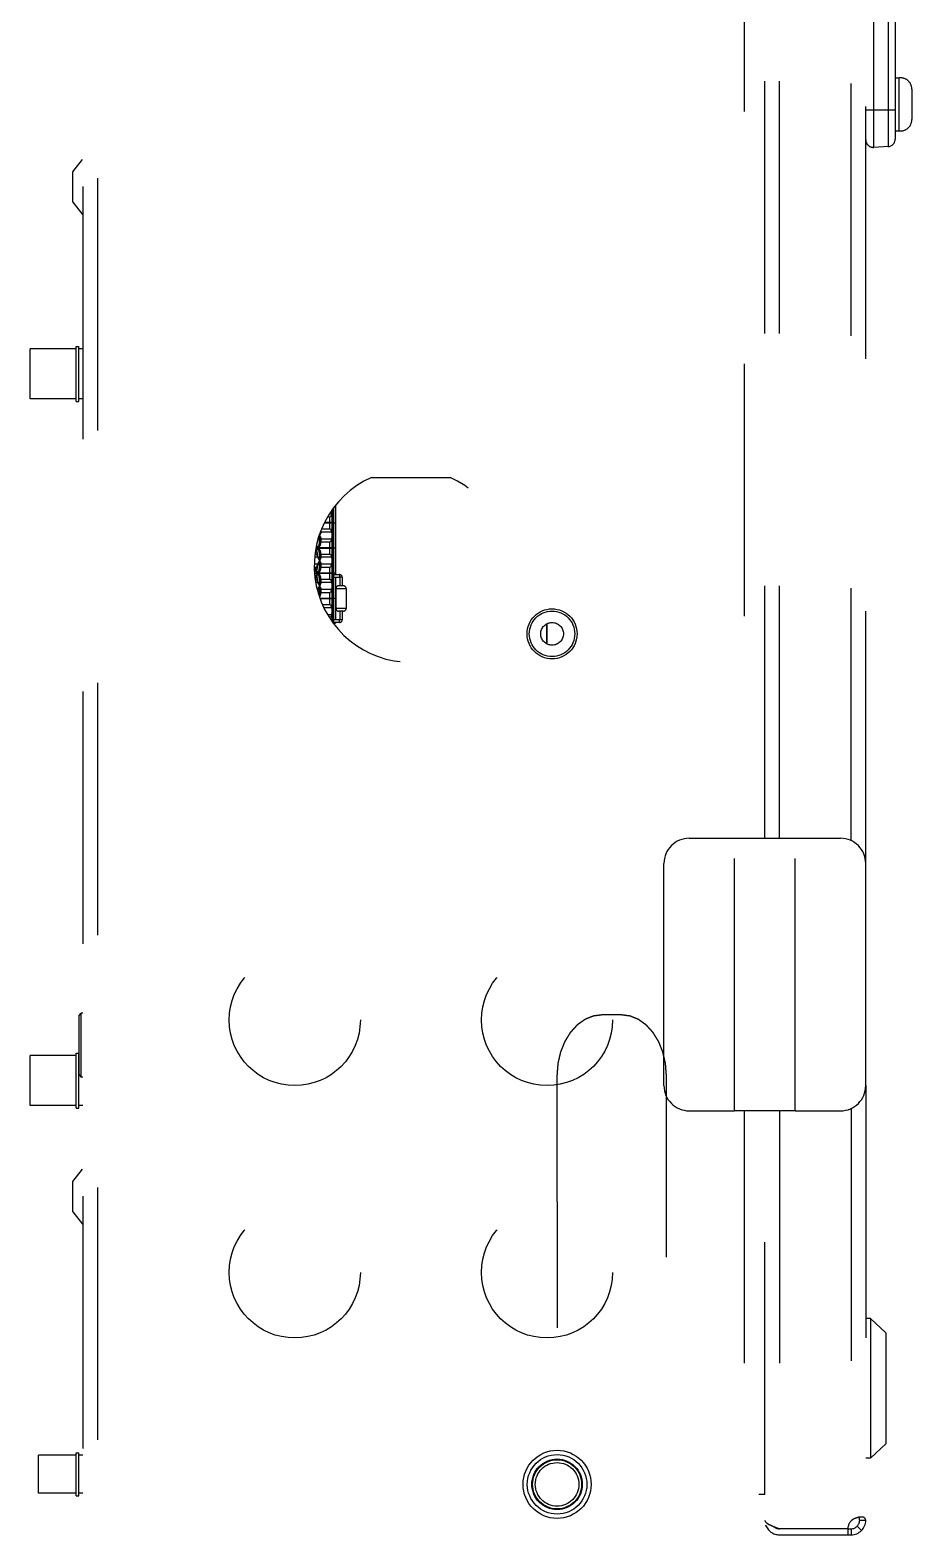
# Model space of a CAD drawing. Header units: millimetres. Extents: x 17886 to 18265, y -8727 to -7321.
# Drawn here: x 17945.024 to 17946.772, y -8660 to -8657.013 of the extents above; entities that cross this region are included whole.
import ezdxf

# ---------------------------------------------------------------- set-up
doc = ezdxf.new("R2010")
doc.units = ezdxf.units.MM
doc.linetypes.add('CENTER', pattern=[2, 1.25, -0.25, 0.25, -0.25])
doc.linetypes.add('EPL_DASH', pattern=[1, 0.5, -0.5])
for name, color, linetype in [('1663777_DXF_CONTINUOUS_LINE', 7, 'Continuous'), ('1694481_CP01DXF_CONTINUOUS_LINE', 7, 'Continuous'), ('2035398_DXF_CONTINUOUS_LINE', 7, 'Continuous'), ('2275829_DKREDXF_CONTINUOUS_LINE', 7, 'Continuous'), ('2518101_DXF_CONTINUOUS_LINE', 7, 'Continuous'), ('2661570_DKREDXF_CONTINUOUS_LINE', 7, 'Continuous'), ('3018312_DXF_CONTINUOUS_LINE', 7, 'Continuous'), ('3405962_DXF_CONTINUOUS_LINE', 7, 'Continuous'), ('3405962_DXF_HIDDEN_LINE', 7, 'Continuous'), ('3429913_L_DXF_CONTINUOUS_LINE', 7, 'Continuous'), ('3490706_DXF_CONTINUOUS_LINE', 7, 'Continuous'), ('3490708_DXF_CONTINUOUS_LINE', 7, 'Continuous'), ('3490709_DXF_CONTINUOUS_LINE', 7, 'Continuous'), ('3490711_DXF_CONTINUOUS_LINE', 7, 'Continuous'), ('3496808_DXF_CONTINUOUS_LINE', 7, 'Continuous'), ('3504303_DXF_CONTINUOUS_LINE', 7, 'Continuous'), ('3562799_CP10DXF_CONTINUOUS_LINE', 7, 'Continuous'), ('3562799_CP11DXF_CONTINUOUS_LINE', 7, 'Continuous'), ('3562799_CP12DXF_CONTINUOUS_LINE', 7, 'Continuous'), ('3562799_CP13DXF_CONTINUOUS_LINE', 7, 'Continuous'), ('3562799_CP14DXF_CONTINUOUS_LINE', 7, 'Continuous'), ('3E4304_DXF_CONTINUOUS_LINE', 7, 'Continuous'), ('5P0798_BM01_DXF_CONTINUOUS_LINE', 7, 'Continuous'), ('9X3506_VG01_DXF_CONTINUOUS_LINE', 7, 'Continuous'), ('DEFAULT_1', 7, 'CENTER')]:
    doc.layers.add(name, color=color, linetype=linetype)

msp = doc.modelspace()

# ---------------------------------------------------------------- linework, layer by layer
at = {"layer": '1663777_DXF_CONTINUOUS_LINE', "color": 7, "linetype": 'EPL_DASH'}
for p, q in [((17946.73917, -8657.10707), (17946.74717, -8657.10707)), ((17946.74717, -8657.21207), (17946.74717, -8657.10707)), ((17946.77217, -8657.12957), (17946.77217, -8657.18957)), ((17946.73917, -8657.21207), (17946.74717, -8657.21207))]:
    msp.add_line(p, q, dxfattribs=at)
for centre, start, end in [((17946.74954, -8657.12957), 0, 96.02558), ((17946.74954, -8657.18957), 263.97442, 0)]:
    msp.add_arc(centre, 0.02263, start, end, dxfattribs=at)
at = {"layer": '1694481_CP01DXF_CONTINUOUS_LINE', "color": 7, "linetype": 'EPL_DASH'}
for p, q in [((17946.33077, -8658.61357), (17946.42077, -8658.61357)), ((17946.42077, -8658.61357), (17946.54077, -8658.61357)), ((17946.42077, -8659.15357), (17946.42077, -8658.61357)), ((17946.54077, -8658.61357), (17946.63077, -8658.61357)), ((17946.54077, -8659.15357), (17946.54077, -8658.61357)), ((17946.28077, -8659.10357), (17946.28077, -8658.66357)), ((17946.68077, -8659.10357), (17946.68077, -8658.66357)), ((17946.33077, -8659.15357), (17946.42077, -8659.15357)), ((17946.54077, -8659.15357), (17946.42077, -8659.15357)), ((17946.54077, -8659.15357), (17946.63077, -8659.15357))]:
    msp.add_line(p, q, dxfattribs=at)
for centre, start, end in [((17946.33077, -8658.66357), 90, 180), ((17946.63077, -8658.66357), 0, 90), ((17946.33077, -8659.10357), 180, 270), ((17946.63077, -8659.10357), 270, 0)]:
    msp.add_arc(centre, 0.05, start, end, dxfattribs=at)
at = {"layer": '2035398_DXF_CONTINUOUS_LINE', "color": 7, "linetype": 'EPL_DASH'}
for p, q in [((17945.11597, -8659.83597), (17945.04097, -8659.83597)), ((17945.04097, -8659.91117), (17945.04097, -8659.83597)), ((17945.11597, -8659.83097), (17945.12097, -8659.83097)), ((17945.11597, -8659.91617), (17945.11597, -8659.83097)), ((17945.12097, -8659.91617), (17945.12097, -8659.83097)), ((17945.12897, -8659.83597), (17945.12097, -8659.83597)), ((17945.11597, -8659.91117), (17945.04097, -8659.91117)), ((17945.11597, -8659.91617), (17945.12097, -8659.91617)), ((17945.12897, -8659.91117), (17945.12097, -8659.91117))]:
    msp.add_line(p, q, dxfattribs=at)
at = {"layer": '2275829_DKREDXF_CONTINUOUS_LINE', "color": 7, "linetype": 'EPL_DASH'}
for p, q in [((17946.69655, -8657.24474), (17946.69655, -8654.7744)), ((17946.72495, -8654.77588), (17946.72495, -8657.24325)), ((17946.73917, -8654.79086), (17946.73917, -8657.22827)), ((17946.68077, -8657.17057), (17946.73917, -8657.17057)), ((17946.72495, -8657.24325), (17946.69655, -8657.24474))]:
    msp.add_line(p, q, dxfattribs=at)
for centre, start, end in [((17946.69577, -8657.22976), 180, 273), ((17946.72417, -8657.22827), 273, 0)]:
    msp.add_arc(centre, 0.015, start, end, dxfattribs=at)
at = {"layer": '2518101_DXF_CONTINUOUS_LINE', "color": 7, "linetype": 'EPL_DASH'}
for radius in [0.04955, 0.04505, 0.0225]:
    msp.add_circle((17946.05897, -8658.20857), radius, dxfattribs=at)
at = {"layer": '2661570_DKREDXF_CONTINUOUS_LINE', "color": 7, "linetype": 'EPL_DASH'}
for p, q in [((17946.69027, -8659.56527), (17946.68077, -8659.56527)), ((17946.72027, -8659.59357), (17946.69027, -8659.56527)), ((17946.69027, -8659.56527), (17946.69027, -8659.84187)), ((17946.72027, -8659.59357), (17946.72027, -8659.81357)), ((17946.72027, -8659.81357), (17946.69027, -8659.84187)), ((17946.69027, -8659.84187), (17946.68077, -8659.84187))]:
    msp.add_line(p, q, dxfattribs=at)
at = {"layer": '3018312_DXF_CONTINUOUS_LINE', "color": 7, "linetype": 'EPL_DASH'}
for p, q in [((17945.62247, -8657.96359), (17945.62247, -8657.98832)), ((17945.62399, -8657.96194), (17945.62399, -8657.98832)), ((17945.62647, -8657.98832), (17945.62647, -8657.95925)), ((17945.60945, -8657.98857), (17945.62647, -8657.98857)), ((17945.62647, -8657.98832), (17945.60958, -8657.98832)), ((17945.61564, -8657.97644), (17945.61951, -8657.97644)), ((17945.61778, -8657.97644), (17945.61778, -8657.98832)), ((17945.61778, -8657.98857), (17945.61778, -8658.00044)), ((17945.62166, -8657.9707), (17945.61857, -8657.9707)), ((17945.62166, -8657.9707), (17945.61951, -8657.97644)), ((17945.62247, -8657.98857), (17945.62247, -8658.03832)), ((17945.62399, -8657.98857), (17945.62399, -8658.03832)), ((17945.62647, -8658.03832), (17945.62647, -8657.98857)), ((17945.59614, -8658.02094), (17945.60125, -8658.02094)), ((17945.59824, -8658.02094), (17945.59824, -8658.01344)), ((17945.59844, -8658.01344), (17945.59844, -8658.02094)), ((17945.60059, -8658.00594), (17945.60125, -8658.00594)), ((17945.601, -8658.02644), (17945.61951, -8658.02644)), ((17945.60125, -8658.00594), (17945.60125, -8658.00736)), ((17945.60125, -8658.00619), (17945.62166, -8658.00619)), ((17945.60125, -8658.01953), (17945.60125, -8658.02094)), ((17945.62166, -8658.0207), (17945.60125, -8658.0207)), ((17945.6034, -8658.00044), (17945.61951, -8658.00044)), ((17945.61778, -8658.02644), (17945.61778, -8658.03832)), ((17945.61951, -8658.00044), (17945.62166, -8658.00619)), ((17945.62166, -8658.0207), (17945.61951, -8658.02644)), ((17945.58902, -8658.05619), (17945.59409, -8658.05619)), ((17945.59018, -8658.05044), (17945.59194, -8658.05044)), ((17945.5902, -8658.04434), (17945.59229, -8658.04434)), ((17945.5902, -8658.04434), (17945.5902, -8658.05044)), ((17945.59194, -8658.05044), (17945.59409, -8658.05619)), ((17945.59258, -8658.03857), (17945.62647, -8658.03857)), ((17945.62647, -8658.03832), (17945.59263, -8658.03832)), ((17945.59355, -8658.03594), (17945.59583, -8658.03594)), ((17945.59583, -8658.04094), (17945.59355, -8658.04094)), ((17945.5943, -8658.05594), (17945.60125, -8658.05594)), ((17945.5943, -8658.05594), (17945.5943, -8658.0569)), ((17945.59824, -8658.07094), (17945.59824, -8658.05594)), ((17945.59844, -8658.05594), (17945.59844, -8658.07094)), ((17945.601, -8658.05044), (17945.61951, -8658.05044)), ((17945.60125, -8658.05594), (17945.60125, -8658.05736)), ((17945.60125, -8658.05619), (17945.62166, -8658.05619)), ((17945.61778, -8658.03857), (17945.61778, -8658.05044)), ((17945.61951, -8658.05044), (17945.62166, -8658.05619)), ((17945.62247, -8658.03857), (17945.62247, -8658.08832)), ((17945.62399, -8658.03857), (17945.62399, -8658.08832)), ((17945.62647, -8658.08832), (17945.62647, -8658.03857)), ((17945.59409, -8658.0707), (17945.58863, -8658.0707)), ((17945.58905, -8658.07644), (17945.59194, -8658.07644)), ((17945.62647, -8658.08832), (17945.58991, -8658.08832)), ((17945.5902, -8658.07644), (17945.5902, -8658.08254)), ((17945.59229, -8658.08254), (17945.5902, -8658.08254)), ((17945.59409, -8658.0707), (17945.59194, -8658.07644)), ((17945.59355, -8658.08594), (17945.59583, -8658.08594)), ((17945.5943, -8658.06999), (17945.5943, -8658.07094)), ((17945.5943, -8658.07094), (17945.60125, -8658.07094)), ((17945.601, -8658.07644), (17945.61951, -8658.07644)), ((17945.60125, -8658.06953), (17945.60125, -8658.07094)), ((17945.62166, -8658.0707), (17945.60125, -8658.0707)), ((17945.61778, -8658.07644), (17945.61778, -8658.08832)), ((17945.62166, -8658.0707), (17945.61951, -8658.07644)), ((17945.58993, -8658.08857), (17945.62647, -8658.08857)), ((17945.5902, -8658.09434), (17945.59229, -8658.09434)), ((17945.5902, -8658.09434), (17945.5902, -8658.10044)), ((17945.5908, -8658.10044), (17945.59194, -8658.10044)), ((17945.59122, -8658.10619), (17945.59409, -8658.10619)), ((17945.59194, -8658.10044), (17945.59409, -8658.10619)), ((17945.59583, -8658.09094), (17945.59355, -8658.09094)), ((17945.5943, -8658.10594), (17945.60125, -8658.10594)), ((17945.5943, -8658.10594), (17945.5943, -8658.1069)), ((17945.59824, -8658.12094), (17945.59824, -8658.10594)), ((17945.59844, -8658.10594), (17945.59844, -8658.12094)), ((17945.601, -8658.10044), (17945.61951, -8658.10044)), ((17945.60125, -8658.10594), (17945.60125, -8658.10736)), ((17945.60125, -8658.10619), (17945.62166, -8658.10619)), ((17945.61778, -8658.08857), (17945.61778, -8658.10044)), ((17945.61951, -8658.10044), (17945.62166, -8658.10619)), ((17945.62247, -8658.08857), (17945.62247, -8658.13832)), ((17945.62399, -8658.08857), (17945.62399, -8658.13832)), ((17945.62647, -8658.13832), (17945.62647, -8658.08857)), ((17945.5943, -8658.11999), (17945.5943, -8658.12043)), ((17945.59449, -8658.12094), (17945.60125, -8658.12094)), ((17945.62647, -8658.13832), (17945.60074, -8658.13832)), ((17945.60083, -8658.13857), (17945.62647, -8658.13857)), ((17945.601, -8658.12644), (17945.61951, -8658.12644)), ((17945.60125, -8658.11953), (17945.60125, -8658.12094)), ((17945.62166, -8658.1207), (17945.60125, -8658.1207)), ((17945.61778, -8658.12644), (17945.61778, -8658.13832)), ((17945.61778, -8658.13857), (17945.61778, -8658.15044)), ((17945.62166, -8658.1207), (17945.61951, -8658.12644)), ((17945.62247, -8658.13857), (17945.62247, -8658.1807)), ((17945.62399, -8658.13857), (17945.62399, -8658.18284)), ((17945.62647, -8658.18832), (17945.62647, -8658.13857)), ((17945.6051, -8658.15044), (17945.61951, -8658.15044)), ((17945.60717, -8658.15619), (17945.62166, -8658.15619)), ((17945.62166, -8658.1707), (17945.61536, -8658.1707)), ((17945.61951, -8658.15044), (17945.62166, -8658.15619)), ((17945.62166, -8658.1707), (17945.61951, -8658.17644))]:
    msp.add_line(p, q, dxfattribs=at)
for centre, radius, start, end in [((17945.53154, -8658.00594), 0.0697, 0.00004, 1.01788), ((17945.59355, -8658.03266), 0.00328, 262.42869, 269.97436), ((17945.59365, -8658.09435), 0.00345, 170.49937, 179.96305), ((17945.58603, -8658.11795), 0.00852, 344.39398, 346.15549)]:
    msp.add_arc(centre, radius, start, end, dxfattribs=at)
for points, knots in [([(17945.62247, -8657.9636), (17945.62246, -8657.965), (17945.62233, -8657.96738), (17945.62201, -8657.96978), (17945.62166, -8657.9707)], [0, 0, 0, 0, 0.5890371, 1, 1, 1, 1]), ([(17945.59583, -8658.03594), (17945.5969, -8658.03594), (17945.59888, -8658.03497), (17945.60007, -8658.03235), (17945.60068, -8658.02958), (17945.60092, -8658.02759), (17945.60102, -8658.02649)], [0, 0, 0, 0, 0.2730385, 0.4890475, 0.7186491, 1, 1, 1, 1]), ([(17945.59631, -8658.03543), (17945.5967, -8658.03483), (17945.59723, -8658.03301), (17945.59807, -8658.02821), (17945.59824, -8658.02399), (17945.59824, -8658.02094)], [0, 0, 0, 0, 0.1467439, 0.3777541, 1, 1, 1, 1]), ([(17945.59844, -8658.02094), (17945.59844, -8658.02397), (17945.59826, -8658.02816), (17945.59744, -8658.03296), (17945.59692, -8658.03478), (17945.59653, -8658.03539)], [0, 0, 0, 0, 0.6199779, 0.8514433, 1, 1, 1, 1]), ([(17945.59844, -8658.01344), (17945.59911, -8658.0124), (17945.60024, -8658.0105), (17945.60125, -8658.00836), (17945.60125, -8658.00735)], [0, 0, 0, 0, 0.5510911, 1, 1, 1, 1]), ([(17945.60125, -8658.01953), (17945.60125, -8658.01852), (17945.60024, -8658.01638), (17945.59911, -8658.01449), (17945.59844, -8658.01344)], [0, 0, 0, 0, 0.448919, 1, 1, 1, 1]), ([(17945.60102, -8658.02649), (17945.60105, -8658.02605), (17945.60119, -8658.0242), (17945.60125, -8658.02235), (17945.60125, -8658.02094)], [0, 0, 0, 0, 0.2394219, 1, 1, 1, 1]), ([(17945.62166, -8658.00619), (17945.62201, -8658.00713), (17945.62234, -8658.00958), (17945.62247, -8658.01201), (17945.62247, -8658.01344)], [0, 0, 0, 0, 0.4112199, 1, 1, 1, 1]), ([(17945.62247, -8658.01344), (17945.62247, -8658.01488), (17945.62234, -8658.01731), (17945.62201, -8658.01976), (17945.62166, -8658.0207)], [0, 0, 0, 0, 0.5887801, 1, 1, 1, 1]), ([(17945.59437, -8658.0412), (17945.59377, -8658.04145), (17945.59268, -8658.04234), (17945.59229, -8658.04368), (17945.59229, -8658.04434)], [0, 0, 0, 0, 0.4978135, 1, 1, 1, 1]), ([(17945.5943, -8658.05594), (17945.5943, -8658.05446), (17945.59423, -8658.05175), (17945.5938, -8658.04804), (17945.59336, -8658.04581), (17945.59268, -8658.04435), (17945.59229, -8658.04434)], [0, 0, 0, 0, 0.3701538, 0.6858191, 0.902355, 1, 1, 1, 1]), ([(17945.5943, -8658.0569), (17945.59442, -8658.0574), (17945.59497, -8658.05843), (17945.59633, -8658.06058), (17945.59748, -8658.06227), (17945.59824, -8658.06344)], [0, 0, 0, 0, 0.2009767, 0.4514465, 1, 1, 1, 1]), ([(17945.59564, -8658.03594), (17945.59583, -8658.03594), (17945.5961, -8658.03574), (17945.59626, -8658.03551), (17945.59631, -8658.03543)], [0, 0, 0, 0, 0.6778169, 1, 1, 1, 1]), ([(17945.59633, -8658.04149), (17945.59628, -8658.04141), (17945.59612, -8658.04117), (17945.59584, -8658.04094), (17945.59564, -8658.04094)], [0, 0, 0, 0, 0.3253646, 1, 1, 1, 1]), ([(17945.59653, -8658.03539), (17945.59648, -8658.03548), (17945.59631, -8658.03572), (17945.59604, -8658.03594), (17945.59583, -8658.03594)], [0, 0, 0, 0, 0.3253646, 1, 1, 1, 1]), ([(17945.59583, -8658.04094), (17945.59634, -8658.04094), (17945.59722, -8658.04285), (17945.59779, -8658.04572), (17945.59834, -8658.05052), (17945.59844, -8658.05403), (17945.59844, -8658.05594)], [0, 0, 0, 0, 0.0976708, 0.3141115, 0.6297766, 1, 1, 1, 1]), ([(17945.59824, -8658.05594), (17945.59824, -8658.05291), (17945.59807, -8658.04873), (17945.59725, -8658.04393), (17945.59672, -8658.04211), (17945.59633, -8658.04149)], [0, 0, 0, 0, 0.6199779, 0.8514433, 1, 1, 1, 1]), ([(17945.60102, -8658.05041), (17945.60093, -8658.04941), (17945.60067, -8658.04723), (17945.6001, -8658.04447), (17945.59892, -8658.04226), (17945.59784, -8658.04145), (17945.59719, -8658.0412)], [0, 0, 0, 0, 0.2878035, 0.6334343, 0.7986942, 1, 1, 1, 1]), ([(17945.59844, -8658.06344), (17945.59911, -8658.0624), (17945.60024, -8658.0605), (17945.60125, -8658.05836), (17945.60125, -8658.05735)], [0, 0, 0, 0, 0.5510911, 1, 1, 1, 1]), ([(17945.60125, -8658.05594), (17945.60125, -8658.05547), (17945.60123, -8658.05362), (17945.60114, -8658.05177), (17945.60102, -8658.05041)], [0, 0, 0, 0, 0.2573547, 1, 1, 1, 1]), ([(17945.62166, -8658.05619), (17945.62201, -8658.05713), (17945.62234, -8658.05958), (17945.62247, -8658.06201), (17945.62247, -8658.06344)], [0, 0, 0, 0, 0.4112199, 1, 1, 1, 1]), ([(17945.59355, -8658.08594), (17945.5927, -8658.08594), (17945.59091, -8658.0852), (17945.5902, -8658.08341), (17945.5902, -8658.08254)], [0, 0, 0, 0, 0.497294, 1, 1, 1, 1]), ([(17945.59229, -8658.08254), (17945.59268, -8658.08253), (17945.59336, -8658.08108), (17945.5938, -8658.07884), (17945.59423, -8658.07514), (17945.5943, -8658.07242), (17945.5943, -8658.07094)], [0, 0, 0, 0, 0.097645, 0.3141807, 0.6298461, 1, 1, 1, 1]), ([(17945.59437, -8658.08569), (17945.59377, -8658.08544), (17945.59268, -8658.08455), (17945.59229, -8658.0832), (17945.59229, -8658.08254)], [0, 0, 0, 0, 0.4978135, 1, 1, 1, 1]), ([(17945.59824, -8658.06344), (17945.59748, -8658.06462), (17945.59633, -8658.0663), (17945.59497, -8658.06846), (17945.59442, -8658.06949), (17945.5943, -8658.06999)], [0, 0, 0, 0, 0.5485479, 0.7990204, 1, 1, 1, 1]), ([(17945.59564, -8658.08594), (17945.59583, -8658.08594), (17945.5961, -8658.08574), (17945.59626, -8658.08551), (17945.59631, -8658.08543)], [0, 0, 0, 0, 0.6778169, 1, 1, 1, 1]), ([(17945.59583, -8658.08594), (17945.5969, -8658.08594), (17945.59888, -8658.08497), (17945.60007, -8658.08235), (17945.60068, -8658.07958), (17945.60092, -8658.07759), (17945.60102, -8658.07649)], [0, 0, 0, 0, 0.2730385, 0.4890475, 0.7186491, 1, 1, 1, 1]), ([(17945.59653, -8658.08539), (17945.59648, -8658.08548), (17945.59631, -8658.08572), (17945.59604, -8658.08594), (17945.59583, -8658.08594)], [0, 0, 0, 0, 0.3253646, 1, 1, 1, 1]), ([(17945.59631, -8658.08543), (17945.5967, -8658.08483), (17945.59723, -8658.08301), (17945.59807, -8658.07821), (17945.59824, -8658.07399), (17945.59824, -8658.07094)], [0, 0, 0, 0, 0.1467439, 0.3777541, 1, 1, 1, 1]), ([(17945.59844, -8658.07094), (17945.59844, -8658.07397), (17945.59826, -8658.07816), (17945.59744, -8658.08296), (17945.59692, -8658.08478), (17945.59653, -8658.08539)], [0, 0, 0, 0, 0.6199779, 0.8514433, 1, 1, 1, 1]), ([(17945.60125, -8658.06953), (17945.60125, -8658.06852), (17945.60024, -8658.06638), (17945.59911, -8658.06449), (17945.59844, -8658.06344)], [0, 0, 0, 0, 0.448919, 1, 1, 1, 1]), ([(17945.60102, -8658.07649), (17945.60105, -8658.07605), (17945.60119, -8658.0742), (17945.60125, -8658.07235), (17945.60125, -8658.07094)], [0, 0, 0, 0, 0.2394219, 1, 1, 1, 1]), ([(17945.62247, -8658.06344), (17945.62247, -8658.06488), (17945.62234, -8658.06731), (17945.62201, -8658.06976), (17945.62166, -8658.0707)], [0, 0, 0, 0, 0.5887801, 1, 1, 1, 1]), ([(17945.59025, -8658.09378), (17945.59038, -8658.09301), (17945.59119, -8658.09153), (17945.59278, -8658.09094), (17945.59355, -8658.09094)], [0, 0, 0, 0, 0.5025131, 1, 1, 1, 1]), ([(17945.59437, -8658.0912), (17945.59377, -8658.09145), (17945.59268, -8658.09234), (17945.59229, -8658.09368), (17945.59229, -8658.09434)], [0, 0, 0, 0, 0.4978135, 1, 1, 1, 1]), ([(17945.5943, -8658.10594), (17945.5943, -8658.10446), (17945.59423, -8658.10175), (17945.5938, -8658.09804), (17945.59336, -8658.09581), (17945.59268, -8658.09435), (17945.59229, -8658.09434)], [0, 0, 0, 0, 0.3701538, 0.6858191, 0.902355, 1, 1, 1, 1]), ([(17945.5943, -8658.1069), (17945.59442, -8658.1074), (17945.59497, -8658.10843), (17945.59633, -8658.11058), (17945.59748, -8658.11227), (17945.59824, -8658.11344)], [0, 0, 0, 0, 0.2009767, 0.4514465, 1, 1, 1, 1]), ([(17945.59824, -8658.11344), (17945.59748, -8658.11462), (17945.59633, -8658.1163), (17945.59497, -8658.11846), (17945.59442, -8658.11949), (17945.5943, -8658.11999)], [0, 0, 0, 0, 0.5485479, 0.7990204, 1, 1, 1, 1]), ([(17945.59633, -8658.09149), (17945.59628, -8658.09141), (17945.59612, -8658.09117), (17945.59584, -8658.09094), (17945.59564, -8658.09094)], [0, 0, 0, 0, 0.3253646, 1, 1, 1, 1]), ([(17945.59583, -8658.09094), (17945.59634, -8658.09094), (17945.59722, -8658.09285), (17945.59779, -8658.09572), (17945.59834, -8658.10052), (17945.59844, -8658.10403), (17945.59844, -8658.10594)], [0, 0, 0, 0, 0.0976708, 0.3141115, 0.6297766, 1, 1, 1, 1]), ([(17945.59824, -8658.10594), (17945.59824, -8658.10291), (17945.59807, -8658.09873), (17945.59725, -8658.09393), (17945.59672, -8658.09211), (17945.59633, -8658.09149)], [0, 0, 0, 0, 0.6199779, 0.8514433, 1, 1, 1, 1]), ([(17945.60102, -8658.10041), (17945.60093, -8658.09941), (17945.60067, -8658.09723), (17945.6001, -8658.09447), (17945.59892, -8658.09226), (17945.59784, -8658.09145), (17945.59719, -8658.0912)], [0, 0, 0, 0, 0.2878035, 0.6334343, 0.7986942, 1, 1, 1, 1]), ([(17945.59844, -8658.11344), (17945.59911, -8658.1124), (17945.60024, -8658.1105), (17945.60125, -8658.10836), (17945.60125, -8658.10735)], [0, 0, 0, 0, 0.5510911, 1, 1, 1, 1]), ([(17945.60125, -8658.11953), (17945.60125, -8658.11852), (17945.60024, -8658.11638), (17945.59911, -8658.11449), (17945.59844, -8658.11344)], [0, 0, 0, 0, 0.448919, 1, 1, 1, 1]), ([(17945.60125, -8658.10594), (17945.60125, -8658.10547), (17945.60123, -8658.10362), (17945.60114, -8658.10177), (17945.60102, -8658.10041)], [0, 0, 0, 0, 0.2573547, 1, 1, 1, 1]), ([(17945.62166, -8658.10619), (17945.62201, -8658.10713), (17945.62234, -8658.10958), (17945.62247, -8658.11201), (17945.62247, -8658.11344)], [0, 0, 0, 0, 0.4112199, 1, 1, 1, 1]), ([(17945.62247, -8658.11344), (17945.62247, -8658.11488), (17945.62234, -8658.11731), (17945.62201, -8658.11976), (17945.62166, -8658.1207)], [0, 0, 0, 0, 0.5887801, 1, 1, 1, 1]), ([(17945.59772, -8658.12995), (17945.59781, -8658.12927), (17945.59813, -8658.12628), (17945.59824, -8658.12327), (17945.59824, -8658.12094)], [0, 0, 0, 0, 0.2272606, 1, 1, 1, 1]), ([(17945.59844, -8658.12094), (17945.59844, -8658.12179), (17945.59839, -8658.12493), (17945.59818, -8658.12807), (17945.59786, -8658.13035)], [0, 0, 0, 0, 0.2682557, 1, 1, 1, 1]), ([(17945.59923, -8658.13397), (17945.59984, -8658.13301), (17945.60057, -8658.13047), (17945.60089, -8658.12793), (17945.60102, -8658.12649)], [0, 0, 0, 0, 0.4413182, 1, 1, 1, 1]), ([(17945.60102, -8658.12649), (17945.60105, -8658.12605), (17945.60119, -8658.1242), (17945.60125, -8658.12235), (17945.60125, -8658.12094)], [0, 0, 0, 0, 0.2394219, 1, 1, 1, 1]), ([(17945.62166, -8658.15619), (17945.62201, -8658.15713), (17945.62234, -8658.15958), (17945.62247, -8658.16201), (17945.62247, -8658.16344)], [0, 0, 0, 0, 0.4112199, 1, 1, 1, 1]), ([(17945.62247, -8658.16344), (17945.62247, -8658.16488), (17945.62234, -8658.16731), (17945.62201, -8658.16976), (17945.62166, -8658.1707)], [0, 0, 0, 0, 0.5887801, 1, 1, 1, 1])]:
    msp.add_open_spline(points, degree=3, knots=knots, dxfattribs=at)
for points in [[(17945.59199, -8658.04133), (17945.59247, -8658.04108), (17945.59302, -8658.04094), (17945.59355, -8658.04094)], [(17945.59437, -8658.03569), (17945.59398, -8658.03553), (17945.59361, -8658.03528), (17945.59331, -8658.03498)], [(17945.59409, -8658.05619), (17945.59417, -8658.05642), (17945.59424, -8658.05666), (17945.5943, -8658.0569)], [(17945.59564, -8658.03594), (17945.59521, -8658.03594), (17945.59477, -8658.03586), (17945.59437, -8658.03569)], [(17945.59564, -8658.04094), (17945.59521, -8658.04094), (17945.59477, -8658.04103), (17945.59437, -8658.0412)], [(17945.59719, -8658.0412), (17945.59676, -8658.04103), (17945.59629, -8658.04094), (17945.59583, -8658.04094)], [(17945.5943, -8658.06999), (17945.59424, -8658.07023), (17945.59417, -8658.07047), (17945.59409, -8658.0707)], [(17945.59564, -8658.08594), (17945.59521, -8658.08594), (17945.59477, -8658.08586), (17945.59437, -8658.08569)], [(17945.59409, -8658.10619), (17945.59417, -8658.10642), (17945.59424, -8658.10666), (17945.5943, -8658.1069)], [(17945.59564, -8658.09094), (17945.59521, -8658.09094), (17945.59477, -8658.09103), (17945.59437, -8658.0912)], [(17945.59719, -8658.0912), (17945.59676, -8658.09103), (17945.59629, -8658.09094), (17945.59583, -8658.09094)]]:
    msp.add_open_spline(points, degree=3, dxfattribs=at)
at = {"layer": '3405962_DXF_CONTINUOUS_LINE', "color": 7, "linetype": 'EPL_DASH'}
msp.add_circle((17946.06897, -8659.89357), 0.059, dxfattribs=at)
at = {"layer": '3405962_DXF_HIDDEN_LINE', "color": 8, "linetype": 'EPL_DASH'}
msp.add_circle((17946.06897, -8659.89357), 0.05, dxfattribs=at)
at = {"layer": '3429913_L_DXF_CONTINUOUS_LINE', "color": 7, "linetype": 'EPL_DASH'}
for radius in [0.04866, 0.04316]:
    msp.add_circle((17946.06897, -8659.89357), radius, dxfattribs=at)
at = {"layer": '3490706_DXF_CONTINUOUS_LINE', "color": 3, "linetype": 'EPL_DASH'}
for p, q in [((17945.12897, -8654.32257), (17945.12897, -8661.75357)), ((17945.15797, -8654.30557), (17945.15797, -8661.75357)), ((17946.43997, -8655.67357), (17946.43997, -8658.61357)), ((17945.70123, -8657.89867), (17945.85671, -8657.89867)), ((17946.43997, -8659.15357), (17946.43997, -8661.75357))]:
    msp.add_line(p, q, dxfattribs=at)
msp.add_circle((17946.06897, -8659.89357), 0.0675, dxfattribs=at)
msp.add_arc((17945.77897, -8658.07357), 0.1914, 113.96509, 66.03491, dxfattribs=at)
at = {"layer": '3490708_DXF_CONTINUOUS_LINE', "color": 7, "linetype": 'EPL_DASH'}
for p in [(17946.48097, -8659.91357), (17946.46897, -8661.75357)]:
    msp.add_line(p, (17946.46897, -8659.91357), dxfattribs=at)
at = {"layer": '3490708_DXF_CONTINUOUS_LINE', "color": 3, "linetype": 'EPL_DASH'}
msp.add_line((17946.48097, -8661.75357), (17946.48097, -8659.91357), dxfattribs=at)
at = {"layer": '3490709_DXF_CONTINUOUS_LINE', "color": 7, "linetype": 'EPL_DASH'}
for p, q in [((17946.68077, -8658.66357), (17946.68077, -8655.62357)), ((17946.65177, -8658.61837), (17946.65177, -8655.66876)), ((17946.50977, -8658.61357), (17946.50977, -8655.67357)), ((17946.68077, -8659.10357), (17946.68077, -8659.96457)), ((17946.50977, -8659.15357), (17946.50977, -8659.99357)), ((17946.65177, -8659.14876), (17946.65177, -8659.96576)), ((17946.66873, -8659.96457), (17946.68077, -8659.96457)), ((17946.64516, -8659.98157), (17946.50977, -8659.98157)), ((17946.50977, -8659.99357), (17946.65177, -8659.99357)), ((17946.64516, -8659.98157), (17946.64516, -8659.99357)), ((17946.65177, -8659.98157), (17946.65177, -8659.99357)), ((17946.66369, -8659.97669), (17946.67211, -8659.98524))]:
    msp.add_line(p, q, dxfattribs=at)
at = {"layer": '3490709_DXF_CONTINUOUS_LINE', "color": 3, "linetype": 'EPL_DASH'}
msp.add_line((17946.64516, -8659.98157), (17946.65177, -8659.98157), dxfattribs=at)
at = {"layer": '3490709_DXF_CONTINUOUS_LINE', "color": 7, "linetype": 'EPL_DASH'}
for centre, radius, start, end in [((17946.66915, -8659.98231), 0.024, 136.39091, 178.22116), ((17946.65177, -8659.96457), 0.029, 270, 0), ((17946.67418, -8659.99528), 0.03714, 102.14536, 115.33246), ((17946.67308, -8659.9902), 0.03194, 97.52573, 102.14112), ((17946.50977, -8659.96457), 0.029, 198.01476, 270), ((17946.58542, -8659.7624), 0.23176, 248.06284, 248.58634)]:
    msp.add_arc(centre, radius, start, end, dxfattribs=at)
at = {"layer": '3490709_DXF_CONTINUOUS_LINE', "color": 3, "linetype": 'EPL_DASH'}
for centre, start, end in [((17946.65177, -8659.96457), 270, 0), ((17946.50977, -8659.96457), 229.81981, 270)]:
    msp.add_arc(centre, 0.017, start, end, dxfattribs=at)
at = {"layer": '3490709_DXF_CONTINUOUS_LINE', "color": 7, "linetype": 'EPL_DASH'}
for points, knots in [([(17946.4808, -8659.96504), (17946.48086, -8659.96559), (17946.48182, -8659.96835), (17946.48436, -8659.97013), (17946.4863, -8659.97136)], [0, 0, 0, 0, 0.1936061, 1, 1, 1, 1]), ([(17946.6721, -8659.95831), (17946.67158, -8659.95831), (17946.67051, -8659.95835), (17946.66945, -8659.95846), (17946.6689, -8659.95853)], [0, 0, 0, 0, 0.4841075, 1, 1, 1, 1]), ([(17946.6807, -8659.96457), (17946.68052, -8659.96281), (17946.67864, -8659.9587), (17946.67423, -8659.95831), (17946.6721, -8659.95831)], [0, 0, 0, 0, 0.4531585, 1, 1, 1, 1]), ([(17946.4863, -8659.97136), (17946.48714, -8659.9719), (17946.49117, -8659.97421), (17946.49546, -8659.97602), (17946.49883, -8659.97738)], [0, 0, 0, 0, 0.2150628, 1, 1, 1, 1])]:
    msp.add_open_spline(points, degree=3, knots=knots, dxfattribs=at)
for points in [[(17946.65829, -8659.96171), (17946.65598, -8659.96281), (17946.65376, -8659.96415), (17946.65177, -8659.96576)], [(17946.5008, -8659.97817), (17946.50378, -8659.97933), (17946.50677, -8659.98045), (17946.50977, -8659.98157)]]:
    msp.add_open_spline(points, degree=3, dxfattribs=at)
at = {"layer": '3490709_DXF_CONTINUOUS_LINE', "color": 3, "linetype": 'EPL_DASH'}
msp.add_open_spline([(17946.66873, -8659.96457), (17946.6686, -8659.96247), (17946.66795, -8659.95982), (17946.66609, -8659.95884)], degree=3, dxfattribs=at)
at = {"layer": '3490711_DXF_CONTINUOUS_LINE', "color": 3, "linetype": 'EPL_DASH'}
for p, q in [((17946.04857, -8658.18869), (17946.04857, -8658.22845)), ((17946.04857, -8658.22845), (17946.04857, -8658.18869))]:
    msp.add_line(p, q, dxfattribs=at)
at = {"layer": '3496808_DXF_CONTINUOUS_LINE', "color": 7, "linetype": 'EPL_DASH'}
for p, q in [((17945.10897, -8657.29357), (17945.12857, -8657.26907)), ((17945.10897, -8657.35357), (17945.10897, -8657.29357)), ((17945.10897, -8657.35357), (17945.12857, -8657.37807)), ((17945.10897, -8659.29357), (17945.12857, -8659.26907)), ((17945.10897, -8659.35357), (17945.10897, -8659.29357)), ((17945.10897, -8659.35357), (17945.12857, -8659.37807))]:
    msp.add_line(p, q, dxfattribs=at)
at = {"layer": '3504303_DXF_CONTINUOUS_LINE', "color": 7, "linetype": 'EPL_DASH'}
for centre in [(17945.54897, -8658.97357), (17946.04897, -8658.97357), (17945.54897, -8659.47357), (17946.04897, -8659.47357)]:
    msp.add_circle(centre, 0.13, dxfattribs=at)
at = {"layer": '3562799_CP10DXF_CONTINUOUS_LINE', "color": 7, "linetype": 'EPL_DASH'}
for p in [(17945.62997, -8657.95544), (17945.62247, -8657.98839)]:
    msp.add_line(p, (17945.62997, -8657.98839), dxfattribs=at)
at = {"layer": '3562799_CP11DXF_CONTINUOUS_LINE', "color": 7, "linetype": 'EPL_DASH'}
for p, q in [((17945.62247, -8657.98839), (17945.62997, -8657.98839)), ((17945.62247, -8657.98839), (17945.62247, -8657.98857)), ((17945.62997, -8657.98839), (17945.62997, -8658.03814)), ((17945.62647, -8658.03814), (17945.62997, -8658.03814))]:
    msp.add_line(p, q, dxfattribs=at)
at = {"layer": '3562799_CP12DXF_CONTINUOUS_LINE', "color": 7, "linetype": 'EPL_DASH'}
for p, q in [((17945.62247, -8658.03832), (17945.62247, -8658.03857)), ((17945.62647, -8658.03814), (17945.62997, -8658.03814)), ((17945.62997, -8658.03814), (17945.62997, -8658.08789)), ((17945.62647, -8658.08789), (17945.62997, -8658.08789))]:
    msp.add_line(p, q, dxfattribs=at)
at = {"layer": '3562799_CP13DXF_CONTINUOUS_LINE', "color": 7, "linetype": 'EPL_DASH'}
for p, q in [((17945.62247, -8658.08832), (17945.62247, -8658.08857)), ((17945.62647, -8658.08789), (17945.62997, -8658.08789)), ((17945.62997, -8658.08789), (17945.62997, -8658.09107)), ((17945.62997, -8658.09607), (17945.62997, -8658.13764)), ((17945.62647, -8658.13764), (17945.62997, -8658.13764))]:
    msp.add_line(p, q, dxfattribs=at)
at = {"layer": '3562799_CP14DXF_CONTINUOUS_LINE', "color": 7, "linetype": 'EPL_DASH'}
for p, q in [((17945.62247, -8658.13832), (17945.62247, -8658.13857)), ((17945.62647, -8658.13764), (17945.62997, -8658.13764)), ((17945.62997, -8658.13764), (17945.62997, -8658.18107)), ((17945.62722, -8658.18739), (17945.62997, -8658.18739)), ((17945.62997, -8658.18607), (17945.62997, -8658.18739))]:
    msp.add_line(p, q, dxfattribs=at)
at = {"layer": '3E4304_DXF_CONTINUOUS_LINE', "color": 7, "linetype": 'EPL_DASH'}
for p, q in [((17945.11597, -8657.63902), (17945.12097, -8657.63902)), ((17945.11597, -8657.74812), (17945.11597, -8657.63902)), ((17945.12097, -8657.74812), (17945.12097, -8657.63902)), ((17945.11597, -8657.64402), (17945.02447, -8657.64402)), ((17945.02447, -8657.74312), (17945.02447, -8657.64402)), ((17945.12897, -8657.64402), (17945.12097, -8657.64402)), ((17945.11597, -8657.74312), (17945.02447, -8657.74312)), ((17945.11597, -8657.74812), (17945.12097, -8657.74812)), ((17945.12897, -8657.74312), (17945.12097, -8657.74312)), ((17945.12137, -8658.96457), (17945.12587, -8658.96007)), ((17945.12137, -8659.08257), (17945.12137, -8658.96457)), ((17945.12897, -8658.96007), (17945.12587, -8658.96007)), ((17945.12897, -8658.96007), (17945.12587, -8658.96007)), ((17945.12587, -8659.08707), (17945.12587, -8658.96007)), ((17945.11597, -8659.04402), (17945.02447, -8659.04402)), ((17945.02447, -8659.14312), (17945.02447, -8659.04402)), ((17945.11597, -8659.03902), (17945.12097, -8659.03902)), ((17945.11597, -8659.14812), (17945.11597, -8659.03902)), ((17945.12097, -8659.14812), (17945.12097, -8659.03902)), ((17945.12137, -8659.04402), (17945.12097, -8659.04402)), ((17945.12137, -8659.08257), (17945.12587, -8659.08707)), ((17945.12897, -8659.08707), (17945.12587, -8659.08707)), ((17945.12897, -8659.08707), (17945.12587, -8659.08707)), ((17945.11597, -8659.14312), (17945.02447, -8659.14312)), ((17945.11597, -8659.14812), (17945.12097, -8659.14812)), ((17945.12897, -8659.14312), (17945.12097, -8659.14312))]:
    msp.add_line(p, q, dxfattribs=at)
at = {"layer": '5P0798_BM01_DXF_CONTINUOUS_LINE', "color": 7, "linetype": 'EPL_DASH'}
for p, q in [((17946.48077, -8658.61357), (17946.48077, -8655.67357)), ((17946.48077, -8659.91357), (17946.48077, -8659.15357))]:
    msp.add_line(p, q, dxfattribs=at)
at = {"layer": '9X3506_VG01_DXF_CONTINUOUS_LINE', "color": 7, "linetype": 'EPL_DASH'}
for p, q in [((17945.62647, -8658.09107), (17945.63767, -8658.09107)), ((17945.62647, -8658.09607), (17945.63767, -8658.09607)), ((17945.64567, -8658.11357), (17945.63567, -8658.11357)), ((17945.63767, -8658.09107), (17945.63767, -8658.09607)), ((17945.64317, -8658.09657), (17945.63817, -8658.09657)), ((17945.63817, -8658.09657), (17945.63817, -8658.11357)), ((17945.64317, -8658.09657), (17945.64317, -8658.11357)), ((17945.63067, -8658.11857), (17945.65067, -8658.11857)), ((17945.63067, -8658.11857), (17945.63067, -8658.15857)), ((17945.63067, -8658.11857), (17945.63067, -8658.15857)), ((17945.65067, -8658.11857), (17945.65067, -8658.15857)), ((17945.65067, -8658.11857), (17945.65067, -8658.15857)), ((17945.65067, -8658.15857), (17945.63067, -8658.15857)), ((17945.64567, -8658.16357), (17945.63567, -8658.16357)), ((17945.63817, -8658.16357), (17945.63817, -8658.18057)), ((17945.64317, -8658.16357), (17945.64317, -8658.18057)), ((17945.63767, -8658.18107), (17945.62647, -8658.18107)), ((17945.63767, -8658.18607), (17945.62647, -8658.18607)), ((17945.63767, -8658.18607), (17945.63767, -8658.18107)), ((17945.64317, -8658.18057), (17945.63817, -8658.18057))]:
    msp.add_line(p, q, dxfattribs=at)
for centre, radius, start, end in [((17945.63567, -8658.11857), 0.005, 90, 180), ((17945.63767, -8658.09657), 0.0055, 0, 90), ((17945.63767, -8658.09657), 0.0005, 0, 90), ((17945.64567, -8658.11857), 0.005, 0, 90), ((17945.63567, -8658.15857), 0.005, 180, 270), ((17945.64567, -8658.15857), 0.005, 270, 0), ((17945.63767, -8658.18057), 0.0055, 270, 0), ((17945.63767, -8658.18057), 0.0005, 270, 0)]:
    msp.add_arc(centre, radius, start, end, dxfattribs=at)
at = {"layer": 'DEFAULT_1', "color": 2, "linetype": 'EPL_DASH'}
for p, q in [((17946.19596, -8658.96352), (17946.1583, -8658.96354)), ((17946.06868, -8659.08357), (17946.06892, -8659.74357)), ((17946.2858, -8659.44349), (17946.28567, -8659.08349))]:
    msp.add_line(p, q, dxfattribs=at)
for points in [[(17946.1583, -8658.96354), (17946.15685, -8658.96373), (17946.15467, -8658.96401), (17946.15177, -8658.9644), (17946.14959, -8658.96468), (17946.14778, -8658.96492), (17946.14633, -8658.96511), (17946.14524, -8658.96525), (17946.14415, -8658.9654), (17946.14324, -8658.96552), (17946.14252, -8658.96561), (17946.14206, -8658.96567), (17946.1417, -8658.96572), (17946.14143, -8658.96576), (17946.1412, -8658.96579), (17946.14104, -8658.96581), (17946.14095, -8658.96582), (17946.14088, -8658.96582), (17946.14082, -8658.96586), (17946.14073, -8658.96589), (17946.14058, -8658.96595), (17946.14036, -8658.96604), (17946.1401, -8658.96615), (17946.13975, -8658.96629), (17946.13931, -8658.96646), (17946.13862, -8658.96675), (17946.13774, -8658.9671), (17946.1367, -8658.96752), (17946.13565, -8658.96794), (17946.13425, -8658.96851), (17946.13251, -8658.96922), (17946.13076, -8658.96992), (17946.12937, -8658.97049), (17946.12832, -8658.97091), (17946.12727, -8658.97133), (17946.1264, -8658.97169), (17946.1257, -8658.97197), (17946.12527, -8658.97214), (17946.12492, -8658.97229), (17946.12466, -8658.97239), (17946.12444, -8658.97248), (17946.12429, -8658.97254), (17946.1242, -8658.97258), (17946.12413, -8658.9726), (17946.12407, -8658.97265), (17946.12399, -8658.9727), (17946.12385, -8658.9728), (17946.12365, -8658.97295), (17946.12341, -8658.97312), (17946.12309, -8658.97335), (17946.12269, -8658.97363), (17946.12204, -8658.97409), (17946.12124, -8658.97467), (17946.12027, -8658.97535), (17946.11931, -8658.97604), (17946.11802, -8658.97696), (17946.11641, -8658.9781), (17946.1148, -8658.97925), (17946.11351, -8658.98017), (17946.11255, -8658.98085), (17946.11158, -8658.98154), (17946.11078, -8658.98211), (17946.11014, -8658.98257), (17946.10973, -8658.98286), (17946.10941, -8658.98309), (17946.10917, -8658.98326), (17946.10897, -8658.9834), (17946.10883, -8658.9835), (17946.10875, -8658.98356), (17946.10869, -8658.9836), (17946.10863, -8658.98366), (17946.10856, -8658.98374), (17946.10844, -8658.98388), (17946.10826, -8658.98407), (17946.10804, -8658.98431), (17946.10775, -8658.98463), (17946.1074, -8658.98502), (17946.10682, -8658.98565), (17946.1061, -8658.98643), (17946.10524, -8658.98738), (17946.10438, -8658.98832), (17946.10323, -8658.98958), (17946.1018, -8658.99115), (17946.10036, -8658.99273), (17946.09922, -8658.99399), (17946.09835, -8658.99493), (17946.09749, -8658.99587), (17946.09678, -8658.99666), (17946.0962, -8658.99729), (17946.09584, -8658.99768), (17946.09556, -8658.998), (17946.09534, -8658.99823), (17946.09516, -8658.99843), (17946.09504, -8658.99857), (17946.09497, -8658.99865), (17946.09491, -8658.9987), (17946.09487, -8658.99878), (17946.09481, -8658.99887), (17946.09471, -8658.99904), (17946.09456, -8658.99927), (17946.09439, -8658.99955), (17946.09416, -8658.99993), (17946.09387, -8659.0004), (17946.09341, -8659.00116), (17946.09283, -8659.0021), (17946.09214, -8659.00323), (17946.09144, -8659.00436), (17946.09052, -8659.00587), (17946.08936, -8659.00776), (17946.0882, -8659.00964), (17946.08728, -8659.01115), (17946.08658, -8659.01228), (17946.08589, -8659.01341), (17946.08531, -8659.01436), (17946.08485, -8659.01511), (17946.08456, -8659.01558), (17946.08433, -8659.01596), (17946.08416, -8659.01624), (17946.08401, -8659.01648), (17946.08391, -8659.01664), (17946.08385, -8659.01674), (17946.08381, -8659.0168), (17946.08378, -8659.01689), (17946.08373, -8659.01699), (17946.08366, -8659.01718), (17946.08355, -8659.01745), (17946.08342, -8659.01777), (17946.08325, -8659.0182), (17946.08304, -8659.01874), (17946.08269, -8659.0196), (17946.08226, -8659.02068), (17946.08174, -8659.02197), (17946.08123, -8659.02326), (17946.08054, -8659.02498), (17946.07968, -8659.02713), (17946.07882, -8659.02928), (17946.07813, -8659.031), (17946.07761, -8659.03229), (17946.0771, -8659.03358), (17946.07667, -8659.03465), (17946.07632, -8659.03551), (17946.07611, -8659.03605), (17946.07594, -8659.03648), (17946.07581, -8659.0368), (17946.0757, -8659.03707), (17946.07562, -8659.03726), (17946.07558, -8659.03737), (17946.07554, -8659.03745), (17946.07553, -8659.03754), (17946.0755, -8659.03765), (17946.07546, -8659.03786), (17946.07539, -8659.03815), (17946.07531, -8659.0385), (17946.0752, -8659.03897), (17946.07507, -8659.03955), (17946.07486, -8659.04048), (17946.07459, -8659.04165), (17946.07427, -8659.04305), (17946.07395, -8659.04445), (17946.07353, -8659.04632), (17946.07299, -8659.04865), (17946.07246, -8659.05098), (17946.07204, -8659.05285), (17946.07172, -8659.05425), (17946.0714, -8659.05565), (17946.07113, -8659.05682), (17946.07092, -8659.05775), (17946.07079, -8659.05833), (17946.07068, -8659.0588), (17946.0706, -8659.05915), (17946.07053, -8659.05944), (17946.07049, -8659.05964), (17946.07046, -8659.05976), (17946.07044, -8659.05985), (17946.07043, -8659.05994), (17946.07042, -8659.06006), (17946.07041, -8659.06028), (17946.07038, -8659.06059), (17946.07036, -8659.06096), (17946.07032, -8659.06145), (17946.07027, -8659.06207), (17946.0702, -8659.06306), (17946.07011, -8659.0643), (17946.07, -8659.06578), (17946.06989, -8659.06726), (17946.06974, -8659.06924), (17946.06956, -8659.07171), (17946.06934, -8659.07467), (17946.06905, -8659.07863), (17946.06883, -8659.08159), (17946.06868, -8659.08357)], [(17946.28567, -8659.08349), (17946.28553, -8659.08155), (17946.28531, -8659.07863), (17946.28503, -8659.07475), (17946.28481, -8659.07184), (17946.28463, -8659.06941), (17946.28449, -8659.06747), (17946.28438, -8659.06601), (17946.28428, -8659.06455), (17946.28419, -8659.06334), (17946.28411, -8659.06237), (17946.28407, -8659.06176), (17946.28403, -8659.06128), (17946.28401, -8659.06091), (17946.28398, -8659.06061), (17946.28397, -8659.0604), (17946.28396, -8659.06027), (17946.28396, -8659.06018), (17946.28393, -8659.0601), (17946.28391, -8659.05998), (17946.28386, -8659.05977), (17946.2838, -8659.05948), (17946.28372, -8659.05913), (17946.28361, -8659.05867), (17946.28348, -8659.05808), (17946.28327, -8659.05715), (17946.283, -8659.05598), (17946.28269, -8659.05458), (17946.28237, -8659.05318), (17946.28195, -8659.05131), (17946.28142, -8659.04897), (17946.28089, -8659.04664), (17946.28047, -8659.04477), (17946.28015, -8659.04337), (17946.27984, -8659.04197), (17946.27957, -8659.0408), (17946.27936, -8659.03987), (17946.27923, -8659.03928), (17946.27913, -8659.03882), (17946.27905, -8659.03846), (17946.27898, -8659.03817), (17946.27893, -8659.03797), (17946.27891, -8659.03785), (17946.27889, -8659.03776), (17946.27886, -8659.03768), (17946.27881, -8659.03758), (17946.27874, -8659.03739), (17946.27863, -8659.03712), (17946.2785, -8659.0368), (17946.27833, -8659.03636), (17946.27812, -8659.03583), (17946.27777, -8659.03496), (17946.27735, -8659.03389), (17946.27683, -8659.0326), (17946.27632, -8659.0313), (17946.27563, -8659.02958), (17946.27478, -8659.02743), (17946.27392, -8659.02527), (17946.27324, -8659.02355), (17946.27272, -8659.02226), (17946.27221, -8659.02097), (17946.27178, -8659.01989), (17946.27144, -8659.01903), (17946.27122, -8659.01849), (17946.27105, -8659.01806), (17946.27092, -8659.01773), (17946.27082, -8659.01747), (17946.27074, -8659.01728), (17946.2707, -8659.01717), (17946.27067, -8659.01709), (17946.27062, -8659.01702), (17946.27056, -8659.01692), (17946.27046, -8659.01675), (17946.27031, -8659.01651), (17946.27014, -8659.01622), (17946.2699, -8659.01584), (17946.26961, -8659.01536), (17946.26914, -8659.01459), (17946.26855, -8659.01363), (17946.26784, -8659.01248), (17946.26714, -8659.01133), (17946.2662, -8659.00979), (17946.26502, -8659.00787), (17946.26385, -8659.00595), (17946.26291, -8659.00441), (17946.2622, -8659.00326), (17946.26149, -8659.0021), (17946.26091, -8659.00114), (17946.26044, -8659.00038), (17946.26014, -8658.9999), (17946.25991, -8658.99951), (17946.25973, -8658.99922), (17946.25958, -8658.99898), (17946.25948, -8658.99881), (17946.25942, -8658.99872), (17946.25938, -8658.99864), (17946.25932, -8658.99859), (17946.25926, -8658.99851), (17946.25913, -8658.99838), (17946.25896, -8658.99818), (17946.25874, -8658.99795), (17946.25846, -8658.99764), (17946.25811, -8658.99725), (17946.25755, -8658.99663), (17946.25684, -8658.99586), (17946.256, -8658.99493), (17946.25515, -8658.994), (17946.25402, -8658.99276), (17946.25261, -8658.99122), (17946.25121, -8658.98967), (17946.25008, -8658.98843), (17946.24923, -8658.9875), (17946.24839, -8658.98657), (17946.24768, -8658.9858), (17946.24712, -8658.98518), (17946.24677, -8658.98479), (17946.24648, -8658.98448), (17946.24627, -8658.98425), (17946.2461, -8658.98406), (17946.24597, -8658.98392), (17946.2459, -8658.98385), (17946.24585, -8658.98378), (17946.24579, -8658.98374), (17946.24571, -8658.98369), (17946.24557, -8658.98359), (17946.24537, -8658.98344), (17946.24513, -8658.98327), (17946.24481, -8658.98304), (17946.2444, -8658.98275), (17946.24376, -8658.98229), (17946.24296, -8658.98171), (17946.24199, -8658.98102), (17946.24103, -8658.98033), (17946.23974, -8658.97941), (17946.23814, -8658.97826), (17946.23653, -8658.9771), (17946.23525, -8658.97618), (17946.23428, -8658.97549), (17946.23332, -8658.9748), (17946.23251, -8658.97422), (17946.23187, -8658.97376), (17946.23147, -8658.97347), (17946.23115, -8658.97324), (17946.23091, -8658.97307), (17946.23071, -8658.97293), (17946.23057, -8658.97283), (17946.23048, -8658.97277), (17946.23043, -8658.97272), (17946.23036, -8658.9727), (17946.23027, -8658.97266), (17946.23012, -8658.9726), (17946.2299, -8658.97251), (17946.22964, -8658.9724), (17946.22929, -8658.97226), (17946.22886, -8658.97208), (17946.22816, -8658.9718), (17946.22729, -8658.97144), (17946.22624, -8658.97101), (17946.22519, -8658.97059), (17946.2238, -8658.97002), (17946.22206, -8658.9693), (17946.22031, -8658.96859), (17946.21892, -8658.96802), (17946.21787, -8658.96759), (17946.21683, -8658.96717), (17946.21595, -8658.96681), (17946.21526, -8658.96653), (17946.21482, -8658.96635), (17946.21447, -8658.9662), (17946.21421, -8658.9661), (17946.21399, -8658.96601), (17946.21384, -8658.96595), (17946.21375, -8658.96591), (17946.21369, -8658.96588), (17946.21362, -8658.96588), (17946.21353, -8658.96586), (17946.21336, -8658.96584), (17946.21313, -8658.96581), (17946.21286, -8658.96577), (17946.21249, -8658.96572), (17946.21203, -8658.96566), (17946.21129, -8658.96556), (17946.21036, -8658.96544), (17946.20926, -8658.96529), (17946.20815, -8658.96515), (17946.20667, -8658.96495), (17946.20483, -8658.9647), (17946.20261, -8658.96441), (17946.19966, -8658.96401), (17946.19744, -8658.96372), (17946.19596, -8658.96352)]]:
    msp.add_open_spline(points, degree=3, knots=[0, 0, 0, 0, 0.03125, 0.046875, 0.0625, 0.078125, 0.0859375, 0.09375, 0.1015625, 0.109375, 0.1132812, 0.1171875, 0.1191406, 0.1210938, 0.1230469, 0.1240234, 0.1245117, 0.125, 0.1254883, 0.1259766, 0.1269531, 0.1289062, 0.1308594, 0.1328125, 0.1367188, 0.140625, 0.1484375, 0.15625, 0.1640625, 0.171875, 0.1875, 0.203125, 0.2109375, 0.21875, 0.2265625, 0.234375, 0.2382812, 0.2421875, 0.2441406, 0.2460938, 0.2480469, 0.2490234, 0.2495117, 0.25, 0.2504883, 0.2509766, 0.2519531, 0.2539062, 0.2558594, 0.2578125, 0.2617188, 0.265625, 0.2734375, 0.28125, 0.2890625, 0.296875, 0.3125, 0.328125, 0.3359375, 0.34375, 0.3515625, 0.359375, 0.3632812, 0.3671875, 0.3691406, 0.3710938, 0.3730469, 0.3740234, 0.3745117, 0.375, 0.3754883, 0.3759766, 0.3769531, 0.3789062, 0.3808594, 0.3828125, 0.3867188, 0.390625, 0.3984375, 0.40625, 0.4140625, 0.421875, 0.4375, 0.453125, 0.4609375, 0.46875, 0.4765625, 0.484375, 0.4882812, 0.4921875, 0.4941406, 0.4960938, 0.4980469, 0.4990234, 0.4995117, 0.5, 0.5004883, 0.5009766, 0.5019531, 0.5039062, 0.5058594, 0.5078125, 0.5117188, 0.515625, 0.5234375, 0.53125, 0.5390625, 0.546875, 0.5625, 0.578125, 0.5859375, 0.59375, 0.6015625, 0.609375, 0.6132812, 0.6171875, 0.6191406, 0.6210938, 0.6230469, 0.6240234, 0.6245117, 0.625, 0.6254883, 0.6259766, 0.6269531, 0.6289062, 0.6308594, 0.6328125, 0.6367188, 0.640625, 0.6484375, 0.65625, 0.6640625, 0.671875, 0.6875, 0.703125, 0.7109375, 0.71875, 0.7265625, 0.734375, 0.7382812, 0.7421875, 0.7441406, 0.7460938, 0.7480469, 0.7490234, 0.7495117, 0.75, 0.7504883, 0.7509766, 0.7519531, 0.7539062, 0.7558594, 0.7578125, 0.7617188, 0.765625, 0.7734375, 0.78125, 0.7890625, 0.796875, 0.8125, 0.828125, 0.8359375, 0.84375, 0.8515625, 0.859375, 0.8632812, 0.8671875, 0.8691406, 0.8710938, 0.8730469, 0.8740234, 0.8745117, 0.875, 0.8754883, 0.8759766, 0.8769531, 0.8789062, 0.8808594, 0.8828125, 0.8867188, 0.890625, 0.8984375, 0.90625, 0.9140625, 0.921875, 0.9375, 0.953125, 0.96875, 1, 1, 1, 1], dxfattribs=at)

doc.saveas('drawing.dxf')
